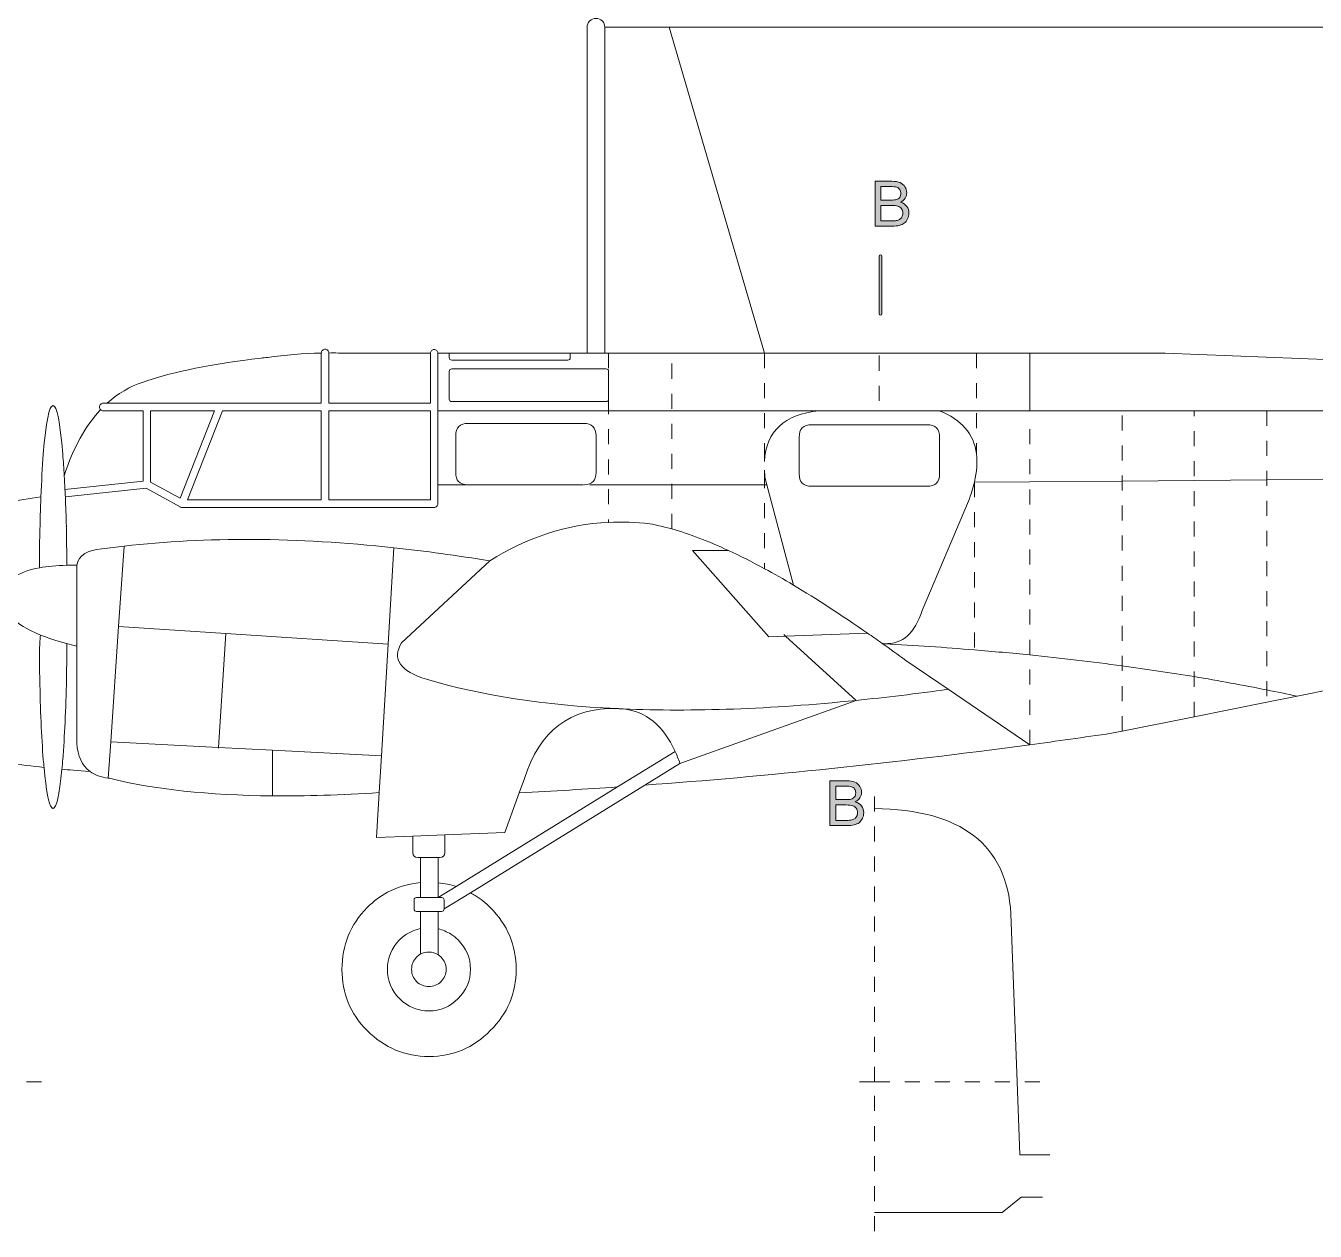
# Model space of a CAD drawing. Header units: millimetres. Extents: x 59 to 361, y 42 to 245.
# Drawn here: x 97.1 to 151.1, y 169.6 to 220 of the extents above; entities that cross this region are included whole.
import ezdxf

# ---------------------------------------------------------------- set-up
doc = ezdxf.new("R2010")
doc.units = ezdxf.units.MM
doc.header["$MEASUREMENT"] = 0
doc.layers.add('4-view', color=7, linetype='Continuous', lineweight=0)

# ---------------------------------------------------------------- blocks, each defined once
blk = doc.blocks.new('Block_0')
at = {"layer": '4-view'}
h = blk.add_hatch(color=1, dxfattribs=at)
h.dxf.hatch_style = 2
edge = h.paths.add_edge_path()
edge.add_spline(control_points=[(132.914, 211.884), (132.914, 211.884), (133.381, 211.884), (133.381, 211.884), (133.461, 211.884), (133.518, 211.888), (133.55, 211.894), (133.607, 211.904), (133.655, 211.921), (133.694, 211.945), (133.732, 211.969), (133.764, 212.003), (133.788, 212.049), (133.813, 212.095), (133.825, 212.147), (133.825, 212.207), (133.825, 212.277), (133.807, 212.338), (133.771, 212.389), (133.736, 212.441), (133.686, 212.477), (133.622, 212.498), (133.559, 212.519), (133.467, 212.529), (133.348, 212.529), (133.348, 212.529), (132.914, 212.529), (132.914, 212.529), (132.914, 212.529), (132.914, 211.884), (132.914, 211.884)], knot_values=[0, 0, 0, 0, 1, 1, 1, 2, 2, 2, 3, 3, 3, 4, 4, 4, 5, 5, 5, 6, 6, 6, 7, 7, 7, 8, 8, 8, 9, 9, 9, 10, 10, 10, 10], degree=3, periodic=0)
edge = h.paths.add_edge_path()
edge.add_spline(control_points=[(132.914, 212.751), (132.914, 212.751), (133.32, 212.751), (133.32, 212.751), (133.43, 212.751), (133.509, 212.758), (133.557, 212.773), (133.62, 212.791), (133.667, 212.823), (133.699, 212.866), (133.731, 212.91), (133.747, 212.964), (133.747, 213.03), (133.747, 213.092), (133.732, 213.147), (133.702, 213.194), (133.673, 213.241), (133.63, 213.274), (133.574, 213.291), (133.519, 213.309), (133.424, 213.318), (133.289, 213.318), (133.289, 213.318), (132.914, 213.318), (132.914, 213.318), (132.914, 213.318), (132.914, 212.751), (132.914, 212.751)], knot_values=[0, 0, 0, 0, 1, 1, 1, 2, 2, 2, 3, 3, 3, 4, 4, 4, 5, 5, 5, 6, 6, 6, 7, 7, 7, 8, 8, 8, 9, 9, 9, 9], degree=3, periodic=0)
edge = h.paths.add_edge_path()
edge.add_spline(control_points=[(132.666, 211.663), (132.666, 211.663), (132.666, 213.539), (132.666, 213.539), (132.666, 213.539), (133.37, 213.539), (133.37, 213.539), (133.513, 213.539), (133.628, 213.52), (133.715, 213.482), (133.801, 213.444), (133.869, 213.385), (133.918, 213.307), (133.967, 213.228), (133.992, 213.145), (133.992, 213.059), (133.992, 212.979), (133.97, 212.903), (133.927, 212.832), (133.883, 212.762), (133.817, 212.705), (133.729, 212.661), (133.843, 212.628), (133.93, 212.571), (133.991, 212.491), (134.052, 212.411), (134.083, 212.316), (134.083, 212.207), (134.083, 212.119), (134.064, 212.037), (134.027, 211.962), (133.99, 211.886), (133.944, 211.828), (133.889, 211.788), (133.835, 211.747), (133.766, 211.716), (133.684, 211.695), (133.602, 211.674), (133.501, 211.663), (133.381, 211.663), (133.381, 211.663), (132.666, 211.663), (132.666, 211.663)], knot_values=[0, 0, 0, 0, 1, 1, 1, 2, 2, 2, 3, 3, 3, 4, 4, 4, 5, 5, 5, 6, 6, 6, 7, 7, 7, 8, 8, 8, 9, 9, 9, 10, 10, 10, 11, 11, 11, 12, 12, 12, 13, 13, 13, 14, 14, 14, 14], degree=3, periodic=0)
h = blk.add_hatch(color=1, dxfattribs=at)
h.dxf.hatch_style = 2
edge = h.paths.add_edge_path()
edge.add_spline(control_points=[(132.841, 207.99), (132.841, 207.99), (132.841, 210.406), (132.841, 210.406), (132.841, 210.435), (132.864, 210.458), (132.893, 210.458), (132.893, 210.458), (132.893, 210.458), (132.893, 210.458), (132.922, 210.458), (132.946, 210.435), (132.946, 210.406), (132.946, 210.406), (132.946, 210.406), (132.946, 210.406), (132.946, 210.406), (132.946, 207.99), (132.946, 207.99), (132.946, 207.961), (132.922, 207.938), (132.893, 207.938), (132.893, 207.938), (132.893, 207.938), (132.893, 207.938), (132.864, 207.938), (132.841, 207.961), (132.841, 207.99), (132.841, 207.99), (132.841, 207.99), (132.841, 207.99)], knot_values=[0, 0, 0, 0, 1, 1, 1, 2, 2, 2, 3, 3, 3, 4, 4, 4, 5, 5, 5, 6, 6, 6, 7, 7, 7, 8, 8, 8, 9, 9, 9, 10, 10, 10, 10], degree=3, periodic=0)
edge = h.paths.add_edge_path()
edge.add_spline(control_points=[(161.795, 206.937), (161.795, 206.937), (161.795, 209.772), (161.795, 209.772), (161.795, 209.801), (161.818, 209.825), (161.848, 209.825), (161.848, 209.825), (161.848, 209.825), (161.848, 209.825), (161.876, 209.825), (161.9, 209.801), (161.9, 209.772), (161.9, 209.772), (161.9, 209.772), (161.9, 209.772), (161.9, 209.772), (161.9, 206.937), (161.9, 206.937), (161.9, 206.908), (161.876, 206.884), (161.848, 206.884), (161.848, 206.884), (161.848, 206.884), (161.848, 206.884), (161.818, 206.884), (161.795, 206.908), (161.795, 206.937), (161.795, 206.937), (161.795, 206.937), (161.795, 206.937)], knot_values=[0, 0, 0, 0, 1, 1, 1, 2, 2, 2, 3, 3, 3, 4, 4, 4, 5, 5, 5, 6, 6, 6, 7, 7, 7, 8, 8, 8, 9, 9, 9, 10, 10, 10, 10], degree=3, periodic=0)
edge = h.paths.add_edge_path()
edge.add_spline(control_points=[(92.117, 200.742), (92.117, 200.742), (92.117, 203.263), (92.117, 203.263), (92.117, 203.292), (92.14, 203.316), (92.169, 203.316), (92.169, 203.316), (92.169, 203.316), (92.169, 203.316), (92.198, 203.316), (92.221, 203.292), (92.221, 203.263), (92.221, 203.263), (92.221, 203.263), (92.221, 203.263), (92.221, 203.263), (92.221, 200.742), (92.221, 200.742), (92.221, 200.713), (92.198, 200.69), (92.169, 200.69), (92.169, 200.69), (92.169, 200.69), (92.169, 200.69), (92.14, 200.69), (92.117, 200.713), (92.117, 200.742), (92.117, 200.742), (92.117, 200.742), (92.117, 200.742)], knot_values=[0, 0, 0, 0, 1, 1, 1, 2, 2, 2, 3, 3, 3, 4, 4, 4, 5, 5, 5, 6, 6, 6, 7, 7, 7, 8, 8, 8, 9, 9, 9, 10, 10, 10, 10], degree=3, periodic=0)
h = blk.add_hatch(color=1, dxfattribs=at)
h.dxf.hatch_style = 2
edge = h.paths.add_edge_path()
edge.add_spline(control_points=[(131.022, 186.798), (131.022, 186.798), (131.489, 186.798), (131.489, 186.798), (131.569, 186.798), (131.626, 186.801), (131.658, 186.807), (131.715, 186.817), (131.763, 186.834), (131.801, 186.858), (131.84, 186.882), (131.871, 186.916), (131.896, 186.962), (131.921, 187.008), (131.933, 187.06), (131.933, 187.12), (131.933, 187.19), (131.915, 187.251), (131.879, 187.302), (131.843, 187.354), (131.794, 187.39), (131.73, 187.411), (131.667, 187.432), (131.575, 187.442), (131.456, 187.442), (131.456, 187.442), (131.022, 187.442), (131.022, 187.442), (131.022, 187.442), (131.022, 186.798), (131.022, 186.798)], knot_values=[0, 0, 0, 0, 1, 1, 1, 2, 2, 2, 3, 3, 3, 4, 4, 4, 5, 5, 5, 6, 6, 6, 7, 7, 7, 8, 8, 8, 9, 9, 9, 10, 10, 10, 10], degree=3, periodic=0)
edge = h.paths.add_edge_path()
edge.add_spline(control_points=[(131.022, 187.664), (131.022, 187.664), (131.428, 187.664), (131.428, 187.664), (131.538, 187.664), (131.616, 187.671), (131.664, 187.685), (131.728, 187.704), (131.775, 187.735), (131.807, 187.779), (131.839, 187.822), (131.855, 187.877), (131.855, 187.943), (131.855, 188.005), (131.84, 188.06), (131.81, 188.107), (131.78, 188.155), (131.738, 188.187), (131.682, 188.205), (131.627, 188.222), (131.531, 188.231), (131.397, 188.231), (131.397, 188.231), (131.022, 188.231), (131.022, 188.231), (131.022, 188.231), (131.022, 187.664), (131.022, 187.664)], knot_values=[0, 0, 0, 0, 1, 1, 1, 2, 2, 2, 3, 3, 3, 4, 4, 4, 5, 5, 5, 6, 6, 6, 7, 7, 7, 8, 8, 8, 9, 9, 9, 9], degree=3, periodic=0)
edge = h.paths.add_edge_path()
edge.add_spline(control_points=[(130.774, 186.576), (130.774, 186.576), (130.774, 188.452), (130.774, 188.452), (130.774, 188.452), (131.478, 188.452), (131.478, 188.452), (131.621, 188.452), (131.736, 188.433), (131.822, 188.395), (131.909, 188.357), (131.977, 188.299), (132.026, 188.22), (132.075, 188.141), (132.099, 188.058), (132.099, 187.972), (132.099, 187.892), (132.078, 187.816), (132.034, 187.746), (131.99, 187.675), (131.925, 187.618), (131.837, 187.574), (131.95, 187.541), (132.038, 187.484), (132.099, 187.404), (132.16, 187.324), (132.19, 187.229), (132.19, 187.12), (132.19, 187.032), (132.172, 186.951), (132.134, 186.875), (132.097, 186.799), (132.052, 186.741), (131.997, 186.7), (131.942, 186.659), (131.874, 186.628), (131.792, 186.608), (131.709, 186.587), (131.609, 186.576), (131.489, 186.576), (131.489, 186.576), (130.774, 186.576), (130.774, 186.576)], knot_values=[0, 0, 0, 0, 1, 1, 1, 2, 2, 2, 3, 3, 3, 4, 4, 4, 5, 5, 5, 6, 6, 6, 7, 7, 7, 8, 8, 8, 9, 9, 9, 10, 10, 10, 11, 11, 11, 12, 12, 12, 13, 13, 13, 14, 14, 14, 14], degree=3, periodic=0)
for points, knots in [([(132.666, 211.663), (132.666, 211.663), (132.666, 213.539), (132.666, 213.539), (132.666, 213.539), (133.37, 213.539), (133.37, 213.539), (133.513, 213.539), (133.628, 213.52), (133.715, 213.482), (133.801, 213.444), (133.869, 213.385), (133.918, 213.307), (133.967, 213.228), (133.992, 213.145), (133.992, 213.059), (133.992, 212.979), (133.97, 212.903), (133.927, 212.832), (133.883, 212.762), (133.817, 212.705), (133.729, 212.661), (133.843, 212.628), (133.93, 212.571), (133.991, 212.491), (134.052, 212.411), (134.083, 212.316), (134.083, 212.207), (134.083, 212.119), (134.064, 212.037), (134.027, 211.962), (133.99, 211.886), (133.944, 211.828), (133.889, 211.788), (133.835, 211.747), (133.766, 211.716), (133.684, 211.695), (133.602, 211.674), (133.501, 211.663), (133.381, 211.663), (133.381, 211.663), (132.666, 211.663), (132.666, 211.663)], [0, 0, 0, 0, 1, 1, 1, 2, 2, 2, 3, 3, 3, 4, 4, 4, 5, 5, 5, 6, 6, 6, 7, 7, 7, 8, 8, 8, 9, 9, 9, 10, 10, 10, 11, 11, 11, 12, 12, 12, 13, 13, 13, 14, 14, 14, 14]), ([(132.914, 212.751), (132.914, 212.751), (133.32, 212.751), (133.32, 212.751), (133.43, 212.751), (133.509, 212.758), (133.557, 212.773), (133.62, 212.791), (133.667, 212.823), (133.699, 212.866), (133.731, 212.91), (133.747, 212.964), (133.747, 213.03), (133.747, 213.092), (133.732, 213.147), (133.702, 213.194), (133.673, 213.241), (133.63, 213.274), (133.574, 213.291), (133.519, 213.309), (133.424, 213.318), (133.289, 213.318), (133.289, 213.318), (132.914, 213.318), (132.914, 213.318), (132.914, 213.318), (132.914, 212.751), (132.914, 212.751)], [0, 0, 0, 0, 1, 1, 1, 2, 2, 2, 3, 3, 3, 4, 4, 4, 5, 5, 5, 6, 6, 6, 7, 7, 7, 8, 8, 8, 9, 9, 9, 9]), ([(132.914, 211.884), (132.914, 211.884), (133.381, 211.884), (133.381, 211.884), (133.461, 211.884), (133.518, 211.888), (133.55, 211.894), (133.607, 211.904), (133.655, 211.921), (133.694, 211.945), (133.732, 211.969), (133.764, 212.003), (133.788, 212.049), (133.813, 212.095), (133.825, 212.147), (133.825, 212.207), (133.825, 212.277), (133.807, 212.338), (133.771, 212.389), (133.736, 212.441), (133.686, 212.477), (133.622, 212.498), (133.559, 212.519), (133.467, 212.529), (133.348, 212.529), (133.348, 212.529), (132.914, 212.529), (132.914, 212.529), (132.914, 212.529), (132.914, 211.884), (132.914, 211.884)], [0, 0, 0, 0, 1, 1, 1, 2, 2, 2, 3, 3, 3, 4, 4, 4, 5, 5, 5, 6, 6, 6, 7, 7, 7, 8, 8, 8, 9, 9, 9, 10, 10, 10, 10]), ([(132.841, 207.99), (132.841, 207.99), (132.841, 210.406), (132.841, 210.406), (132.841, 210.435), (132.864, 210.458), (132.893, 210.458), (132.893, 210.458), (132.893, 210.458), (132.893, 210.458), (132.922, 210.458), (132.946, 210.435), (132.946, 210.406), (132.946, 210.406), (132.946, 210.406), (132.946, 210.406), (132.946, 210.406), (132.946, 207.99), (132.946, 207.99), (132.946, 207.961), (132.922, 207.938), (132.893, 207.938), (132.893, 207.938), (132.893, 207.938), (132.893, 207.938), (132.864, 207.938), (132.841, 207.961), (132.841, 207.99), (132.841, 207.99), (132.841, 207.99), (132.841, 207.99)], [0, 0, 0, 0, 1, 1, 1, 2, 2, 2, 3, 3, 3, 4, 4, 4, 5, 5, 5, 6, 6, 6, 7, 7, 7, 8, 8, 8, 9, 9, 9, 10, 10, 10, 10]), ([(130.774, 186.576), (130.774, 186.576), (130.774, 188.452), (130.774, 188.452), (130.774, 188.452), (131.478, 188.452), (131.478, 188.452), (131.621, 188.452), (131.736, 188.433), (131.822, 188.395), (131.909, 188.357), (131.977, 188.299), (132.026, 188.22), (132.075, 188.141), (132.099, 188.058), (132.099, 187.972), (132.099, 187.892), (132.078, 187.816), (132.034, 187.746), (131.99, 187.675), (131.925, 187.618), (131.837, 187.574), (131.95, 187.541), (132.038, 187.484), (132.099, 187.404), (132.16, 187.324), (132.19, 187.229), (132.19, 187.12), (132.19, 187.032), (132.172, 186.951), (132.134, 186.875), (132.097, 186.799), (132.052, 186.741), (131.997, 186.7), (131.942, 186.659), (131.874, 186.628), (131.792, 186.608), (131.709, 186.587), (131.609, 186.576), (131.489, 186.576), (131.489, 186.576), (130.774, 186.576), (130.774, 186.576)], [0, 0, 0, 0, 1, 1, 1, 2, 2, 2, 3, 3, 3, 4, 4, 4, 5, 5, 5, 6, 6, 6, 7, 7, 7, 8, 8, 8, 9, 9, 9, 10, 10, 10, 11, 11, 11, 12, 12, 12, 13, 13, 13, 14, 14, 14, 14]), ([(131.022, 187.664), (131.022, 187.664), (131.428, 187.664), (131.428, 187.664), (131.538, 187.664), (131.616, 187.671), (131.664, 187.685), (131.728, 187.704), (131.775, 187.735), (131.807, 187.779), (131.839, 187.822), (131.855, 187.877), (131.855, 187.943), (131.855, 188.005), (131.84, 188.06), (131.81, 188.107), (131.78, 188.155), (131.738, 188.187), (131.682, 188.205), (131.627, 188.222), (131.531, 188.231), (131.397, 188.231), (131.397, 188.231), (131.022, 188.231), (131.022, 188.231), (131.022, 188.231), (131.022, 187.664), (131.022, 187.664)], [0, 0, 0, 0, 1, 1, 1, 2, 2, 2, 3, 3, 3, 4, 4, 4, 5, 5, 5, 6, 6, 6, 7, 7, 7, 8, 8, 8, 9, 9, 9, 9]), ([(131.022, 186.798), (131.022, 186.798), (131.489, 186.798), (131.489, 186.798), (131.569, 186.798), (131.626, 186.801), (131.658, 186.807), (131.715, 186.817), (131.763, 186.834), (131.801, 186.858), (131.84, 186.882), (131.871, 186.916), (131.896, 186.962), (131.921, 187.008), (131.933, 187.06), (131.933, 187.12), (131.933, 187.19), (131.915, 187.251), (131.879, 187.302), (131.843, 187.354), (131.794, 187.39), (131.73, 187.411), (131.667, 187.432), (131.575, 187.442), (131.456, 187.442), (131.456, 187.442), (131.022, 187.442), (131.022, 187.442), (131.022, 187.442), (131.022, 186.798), (131.022, 186.798)], [0, 0, 0, 0, 1, 1, 1, 2, 2, 2, 3, 3, 3, 4, 4, 4, 5, 5, 5, 6, 6, 6, 7, 7, 7, 8, 8, 8, 9, 9, 9, 10, 10, 10, 10])]:
    blk.add_open_spline(points, degree=3, knots=knots, dxfattribs=at)

msp = doc.modelspace()

# ---------------------------------------------------------------- linework, layer by layer
at = {"layer": '4-view', "color": 7, "lineweight": 18}
for p, q in [((124.05, 219.989), (121.357, 219.989)), ((121.357, 206.348), (121.357, 219.989)), ((128.039, 206.348), (124.05, 219.989)), ((124.05, 219.989), (180.748, 219.989)), ((114.848, 206.348), (114.371, 206.348)), ((114.371, 206.348), (114.371, 203.937)), ((119.911, 206.348), (114.848, 206.348)), ((120.618, 206.348), (119.911, 206.348)), ((121.357, 206.348), (120.618, 206.348)), ((121.514, 206.348), (121.514, 205.719)), ((128.039, 206.348), (128.039, 205.719)), ((132.844, 206.243), (132.844, 205.614)), ((136.911, 206.348), (136.911, 205.719)), ((139.143, 203.937), (139.143, 206.348)), ((124.166, 205.279), (124.166, 205.908)), ((121.514, 205.583), (121.514, 204.425)), ((128.039, 205.09), (128.039, 204.462)), ((136.911, 205.09), (136.911, 204.462)), ((124.166, 204.021), (124.166, 204.65)), ((132.844, 204.986), (132.844, 204.357)), ((114.371, 203.937), (114.371, 200.835)), ((128.039, 203.833), (128.039, 203.204)), ((136.911, 203.833), (136.911, 203.204)), ((143.001, 203.109), (143.001, 203.738)), ((146.019, 203.717), (146.019, 203.937)), ((149.058, 203.937), (149.058, 203.309)), ((121.514, 203.162), (121.514, 202.533)), ((124.166, 202.764), (124.166, 203.393)), ((139.143, 202.538), (139.143, 203.167)), ((146.019, 202.46), (146.019, 203.088)), ((128.039, 202.575), (128.039, 201.946)), ((136.911, 202.575), (136.911, 202.135)), ((143.001, 201.852), (143.001, 202.481)), ((149.058, 202.68), (149.058, 202.051)), ((121.514, 201.904), (121.514, 201.275)), ((124.166, 201.506), (124.166, 202.135)), ((139.143, 201.28), (139.143, 201.909)), ((146.019, 201.202), (146.019, 201.831)), ((114.371, 200.835), (115.608, 200.835)), ((120.466, 200.835), (115.608, 200.835)), ((129.249, 196.643), (128.138, 200.835)), ((136.827, 200.95), (136.827, 200.322)), ((121.514, 200.652), (121.514, 200.023)), ((139.143, 200.017), (139.143, 200.646)), ((146.019, 199.939), (146.019, 200.568)), ((128.039, 200.075), (128.039, 199.446)), ((136.827, 199.693), (136.827, 199.064)), ((143.001, 199.341), (143.001, 199.97)), ((149.058, 200.164), (149.058, 199.535)), ((121.514, 199.394), (121.514, 199.268)), ((124.166, 198.99), (124.166, 199.619)), ((139.143, 198.76), (139.143, 199.389)), ((146.019, 198.681), (146.019, 199.31)), ((128.039, 198.817), (128.039, 198.189)), ((143.001, 198.084), (143.001, 198.712)), ((149.058, 198.906), (149.058, 198.278)), ((101.008, 194.913), (101.238, 198.272)), ((112.291, 194.164), (112.532, 198.204)), ((136.827, 198.435), (136.827, 197.806)), ((139.143, 197.502), (139.143, 198.131)), ((146.019, 197.424), (146.019, 198.052)), ((128.039, 197.56), (128.039, 197.329)), ((149.058, 197.649), (149.058, 197.02)), ((99.257, 194.09), (99.257, 197.476)), ((136.827, 197.177), (136.827, 196.548)), ((143.001, 196.826), (143.001, 197.455)), ((139.143, 196.244), (139.143, 196.873)), ((146.019, 196.165), (146.019, 196.795)), ((136.827, 195.919), (136.827, 195.29)), ((143.001, 195.568), (143.001, 196.197)), ((149.058, 196.391), (149.058, 195.762)), ((139.143, 194.987), (139.143, 195.615)), ((146.019, 194.908), (146.019, 195.537)), ((100.683, 190.087), (101.008, 194.913)), ((101.008, 194.913), (105.494, 194.614)), ((143.001, 194.311), (143.001, 194.939)), ((149.058, 195.133), (149.058, 194.504)), ((105.494, 194.614), (105.19, 189.851)), ((112.291, 194.164), (105.494, 194.614)), ((128.924, 194.51), (128.851, 194.572)), ((128.924, 194.51), (132.346, 194.635)), ((131.869, 191.816), (128.924, 194.51)), ((136.827, 194.662), (136.827, 194.033)), ((139.143, 193.729), (139.143, 194.357)), ((146.019, 193.65), (146.019, 194.279)), ((112.008, 189.494), (112.291, 194.164)), ((149.058, 193.876), (149.058, 193.246)), ((139.143, 192.476), (139.143, 193.105)), ((139.138, 189.961), (135.727, 192.282)), ((143.001, 191.79), (143.001, 192.419)), ((131.869, 191.816), (124.501, 189.18)), ((139.143, 191.219), (139.143, 191.847)), ((146.019, 191.135), (146.019, 191.764)), ((143.001, 190.532), (143.001, 191.161)), ((139.143, 189.961), (139.143, 190.59)), ((100.578, 188.562), (100.683, 190.087)), ((100.683, 190.087), (105.19, 189.851)), ((105.19, 189.851), (105.184, 189.82)), ((107.453, 189.73), (105.19, 189.851)), ((107.453, 187.823), (107.453, 189.73)), ((107.453, 189.73), (112.008, 189.494)), ((112.008, 189.494), (111.919, 187.959)), ((124.302, 189.683), (121.881, 188.195)), ((124.501, 189.18), (123.034, 188.273)), ((121.881, 188.195), (115.136, 184.034)), ((115.734, 183.772), (123.034, 188.273)), ((114.659, 186.193), (113.323, 186.141)), ((132.64, 185.915), (132.64, 186.544)), ((113.648, 185.244), (113.648, 184.191)), ((114.376, 185.244), (113.648, 185.244)), ((114.376, 185.244), (114.376, 184.186)), ((132.64, 184.657), (132.64, 185.286)), ((113.648, 184.191), (113.648, 183.567)), ((114.376, 184.186), (114.376, 183.567)), ((115.136, 184.034), (114.376, 183.567)), ((132.64, 183.4), (132.64, 184.029)), ((113.648, 183.567), (114.376, 183.567)), ((115.734, 183.772), (114.633, 183.096)), ((113.648, 182.991), (113.648, 182.268)), ((114.376, 182.991), (113.648, 182.991)), ((114.376, 182.257), (114.376, 182.991)), ((132.64, 182.142), (132.64, 182.771)), ((113.648, 182.268), (113.648, 181.204)), ((114.376, 181.178), (114.376, 182.257)), ((132.64, 180.884), (132.64, 181.513)), ((132.64, 179.627), (132.64, 180.255)), ((132.64, 178.369), (132.64, 178.997)), ((132.64, 177.111), (132.64, 177.74)), ((132.64, 175.853), (132.64, 176.482)), ((97.785, 175.853), (97.156, 175.853)), ((132.64, 175.853), (132.011, 175.853)), ((133.279, 175.853), (132.65, 175.853)), ((134.537, 175.853), (133.908, 175.853)), ((135.795, 175.853), (135.166, 175.853)), ((137.053, 175.853), (136.424, 175.853)), ((138.31, 175.853), (137.681, 175.853)), ((139.568, 175.853), (138.939, 175.853)), ((132.64, 174.637), (132.64, 175.266)), ((132.64, 173.38), (132.64, 174.008)), ((132.64, 172.122), (132.64, 172.751)), ((132.64, 170.864), (132.64, 171.493)), ((132.64, 169.607), (132.64, 170.235))]:
    msp.add_line(p, q, dxfattribs=at)
for points in [[(109.807, 206.353), (109.807, 204.252), (114.057, 204.252), (114.057, 206.348)], [(128.039, 206.348), (124.166, 206.348), (121.514, 206.348), (121.357, 206.348)], [(139.143, 206.348), (136.911, 206.348), (132.844, 206.348), (128.039, 206.348)], [(151.846, 206.07), (144.814, 206.348), (139.143, 206.348)], [(121.514, 204.425), (121.514, 204.42), (121.514, 203.937), (121.514, 203.791)], [(130.329, 203.937), (128.039, 203.937), (124.166, 203.937), (121.514, 203.937), (114.371, 203.937)], [(135.365, 203.937), (132.844, 203.937), (130.329, 203.937)], [(135.365, 203.937), (136.911, 203.937), (139.143, 203.937)], [(151.846, 203.937), (149.058, 203.937), (146.019, 203.937), (143.001, 203.937), (139.143, 203.937)], [(128.039, 201.328), (128.039, 200.835), (128.039, 200.704)], [(149.058, 201.422), (149.058, 201.045), (149.058, 200.793)], [(120.728, 200.835), (121.514, 200.835), (124.166, 200.835), (128.039, 200.835), (128.138, 200.835)], [(124.166, 200.248), (124.166, 200.835), (124.166, 200.877)], [(173.92, 201.244), (173.218, 201.238), (170.734, 201.218), (168.527, 201.202), (166.201, 201.181), (164.104, 201.165), (161.798, 201.149), (159.597, 201.128), (156.925, 201.107), (154.383, 201.086), (151.846, 201.066), (149.058, 201.045), (146.019, 201.024), (143.001, 200.998), (139.143, 200.966), (136.827, 200.95)], [(143.001, 200.599), (143.001, 200.998), (143.001, 201.223)], [(128.924, 194.51), (128.227, 194.484), (125.025, 198.094), (126.529, 198.094)], [(150.327, 191.994), (151.846, 192.298), (154.383, 192.801), (156.925, 193.309), (159.597, 193.839), (161.798, 194.279), (164.104, 194.74), (166.201, 195.159), (168.527, 195.621), (170.734, 196.108), (173.218, 196.653), (174.323, 196.894)], [(143.001, 193.048), (143.001, 193.262), (143.001, 193.682)], [(146.019, 192.392), (146.019, 192.812), (146.019, 193.021)], [(149.058, 192.618), (149.058, 192.256), (149.058, 191.989)], [(111.919, 187.959), (111.803, 186.083), (113.323, 186.141)], [(117.778, 187.949), (117.175, 186.287), (114.659, 186.193)], [(132.64, 187.173), (132.64, 187.293), (132.64, 187.802)], [(139.673, 171.027), (138.782, 171.027), (137.99, 170.393), (132.64, 170.393)]]:
    msp.add_lwpolyline(points, dxfattribs=at)
for points in [[(105.017, 203.937), (102.349, 203.937), (102.349, 200.95), (103.586, 200.274), (105.017, 203.937)], [(109.492, 200.206), (109.492, 203.937), (105.352, 203.937), (103.895, 200.206), (109.492, 200.206)], [(109.807, 200.206), (114.057, 200.206), (114.057, 203.937), (109.807, 203.937), (109.807, 200.206)]]:
    msp.add_lwpolyline(points, close=True, dxfattribs=at)
for points, knots in [([(121.357, 219.989), (121.357, 220.089), (121.32, 220.178), (121.247, 220.252), (121.179, 220.319), (121.089, 220.356), (120.99, 220.356), (120.99, 220.356), (120.985, 220.356), (120.985, 220.356), (120.885, 220.356), (120.796, 220.319), (120.723, 220.252), (120.655, 220.178), (120.618, 220.089), (120.618, 219.989), (120.618, 219.989), (120.618, 206.348), (120.618, 206.348)], [0, 0, 0, 0, 1, 1, 1, 2, 2, 2, 3, 3, 3, 4, 4, 4, 5, 5, 5, 6, 6, 6, 6]), ([(100.526, 204.252), (100.526, 204.252), (105.226, 204.252), (105.226, 204.252), (105.237, 204.252), (105.248, 204.252), (105.258, 204.252), (105.258, 204.252), (109.492, 204.252), (109.492, 204.252), (109.492, 204.252), (109.492, 206.348), (109.492, 206.348)], [0, 0, 0, 0, 1, 1, 1, 2, 2, 2, 3, 3, 3, 4, 4, 4, 4]), ([(109.492, 206.348), (108.737, 206.333), (107.983, 206.275), (107.234, 206.17), (107.144, 206.16), (107.061, 206.149), (106.971, 206.138), (104.907, 205.892), (103.313, 205.573), (102.192, 205.19), (102.14, 205.174), (102.087, 205.153), (102.035, 205.138), (101.474, 204.954), (100.971, 204.655), (100.526, 204.252)], [0, 0, 0, 0, 1, 1, 1, 2, 2, 2, 3, 3, 3, 4, 4, 4, 5, 5, 5, 5]), ([(109.807, 206.353), (109.807, 206.395), (109.791, 206.432), (109.76, 206.464), (109.728, 206.495), (109.691, 206.511), (109.65, 206.511), (109.608, 206.511), (109.571, 206.495), (109.539, 206.464), (109.508, 206.432), (109.492, 206.395), (109.492, 206.353), (109.492, 206.353), (109.492, 206.348), (109.492, 206.348)], [0, 0, 0, 0, 1, 1, 1, 2, 2, 2, 3, 3, 3, 4, 4, 4, 5, 5, 5, 5]), ([(114.057, 206.348), (114.057, 206.348), (111.379, 206.348), (111.379, 206.348), (110.986, 206.348), (110.598, 206.348), (110.205, 206.353), (110.074, 206.359), (109.938, 206.359), (109.807, 206.353)], [0, 0, 0, 0, 1, 1, 1, 2, 2, 2, 3, 3, 3, 3]), ([(114.371, 206.348), (114.371, 206.39), (114.355, 206.427), (114.324, 206.458), (114.293, 206.49), (114.256, 206.505), (114.214, 206.505), (114.172, 206.505), (114.135, 206.49), (114.104, 206.458), (114.072, 206.427), (114.057, 206.39), (114.057, 206.348)], [0, 0, 0, 0, 1, 1, 1, 2, 2, 2, 3, 3, 3, 4, 4, 4, 4]), ([(119.911, 206.348), (119.911, 206.348), (119.911, 206.16), (119.911, 206.16), (119.911, 206.091), (119.874, 206.055), (119.805, 206.055), (119.805, 206.055), (114.953, 206.055), (114.953, 206.055), (114.885, 206.055), (114.848, 206.091), (114.848, 206.16), (114.848, 206.16), (114.848, 206.348), (114.848, 206.348)], [0, 0, 0, 0, 1, 1, 1, 2, 2, 2, 3, 3, 3, 4, 4, 4, 5, 5, 5, 5]), ([(121.514, 204.42), (121.509, 204.351), (121.477, 204.32), (121.409, 204.32), (121.409, 204.32), (114.953, 204.32), (114.953, 204.32), (114.885, 204.32), (114.848, 204.357), (114.848, 204.425), (114.848, 204.425), (114.848, 205.583), (114.848, 205.583), (114.848, 205.651), (114.885, 205.688), (114.953, 205.688), (114.953, 205.688), (121.409, 205.688), (121.409, 205.688), (121.477, 205.688), (121.509, 205.656), (121.514, 205.588)], [0, 0, 0, 0, 1, 1, 1, 2, 2, 2, 3, 3, 3, 4, 4, 4, 5, 5, 5, 6, 6, 6, 7, 7, 7, 7]), ([(98.734, 201.218), (98.718, 201.532), (98.697, 201.831), (98.67, 202.119), (98.561, 203.476), (98.424, 204.152), (98.267, 204.152), (98.104, 204.152), (97.968, 203.476), (97.858, 202.119), (97.816, 201.569), (97.785, 200.977), (97.759, 200.342)], [0, 0, 0, 0, 1, 1, 1, 2, 2, 2, 3, 3, 3, 4, 4, 4, 4]), ([(98.765, 200.646), (98.765, 200.646), (102.035, 200.998), (102.035, 200.998), (102.035, 200.998), (102.035, 203.937), (102.035, 203.937), (102.035, 203.937), (100.363, 203.937), (100.363, 203.937), (100.321, 203.937), (100.284, 203.953), (100.253, 203.984)], [0, 0, 0, 0, 1, 1, 1, 2, 2, 2, 3, 3, 3, 4, 4, 4, 4]), ([(100.526, 204.252), (100.526, 204.252), (100.363, 204.252), (100.363, 204.252), (100.321, 204.252), (100.284, 204.236), (100.253, 204.205), (100.222, 204.173), (100.206, 204.136), (100.206, 204.095), (100.206, 204.053), (100.222, 204.016), (100.253, 203.984)], [0, 0, 0, 0, 1, 1, 1, 2, 2, 2, 3, 3, 3, 4, 4, 4, 4]), ([(136.827, 200.95), (136.927, 201.385), (136.958, 201.783), (136.911, 202.135), (136.801, 202.968), (136.287, 203.566), (135.365, 203.937)], [0, 0, 0, 0, 1, 1, 1, 2, 2, 2, 2]), ([(115.608, 200.835), (115.278, 200.846), (115.115, 201.019), (115.115, 201.359), (115.115, 201.359), (115.115, 202.884), (115.115, 202.884), (115.115, 203.235), (115.288, 203.408), (115.639, 203.408), (115.639, 203.408), (120.466, 203.408), (120.466, 203.408), (120.817, 203.408), (120.99, 203.235), (120.99, 202.884), (120.99, 202.884), (120.99, 201.359), (120.99, 201.359), (120.99, 201.019), (120.828, 200.846), (120.498, 200.835)], [0, 0, 0, 0, 1, 1, 1, 2, 2, 2, 3, 3, 3, 4, 4, 4, 5, 5, 5, 6, 6, 6, 7, 7, 7, 7]), ([(135.365, 202.826), (135.365, 202.826), (135.365, 201.301), (135.365, 201.301), (135.365, 200.95), (135.192, 200.777), (134.841, 200.777), (134.841, 200.777), (130.014, 200.777), (130.014, 200.777), (129.663, 200.777), (129.49, 200.95), (129.49, 201.301), (129.49, 201.301), (129.49, 202.826), (129.49, 202.826), (129.49, 203.178), (129.663, 203.351), (130.014, 203.351), (130.014, 203.351), (134.841, 203.351), (134.841, 203.351), (135.192, 203.351), (135.365, 203.178), (135.365, 202.826), (135.365, 202.826), (135.365, 202.826), (135.365, 202.826)], [0, 0, 0, 0, 1, 1, 1, 2, 2, 2, 3, 3, 3, 4, 4, 4, 5, 5, 5, 6, 6, 6, 7, 7, 7, 8, 8, 8, 9, 9, 9, 9]), ([(128.138, 200.835), (128.138, 200.835), (128.07, 201.097), (128.07, 201.097), (128.054, 201.218), (128.044, 201.338), (128.039, 201.453)], [0, 0, 0, 0, 1, 1, 1, 2, 2, 2, 2]), ([(98.734, 201.218), (98.734, 201.218), (98.734, 201.212), (98.734, 201.212), (98.744, 201.029), (98.754, 200.84), (98.765, 200.646)], [0, 0, 0, 0, 1, 1, 1, 2, 2, 2, 2]), ([(114.371, 200.835), (114.371, 200.835), (114.371, 200.049), (114.371, 200.049), (114.371, 200.007), (114.355, 199.97), (114.324, 199.939), (114.293, 199.908), (114.256, 199.892), (114.214, 199.892), (114.214, 199.892), (103.686, 199.892), (103.686, 199.892), (103.649, 199.886), (103.618, 199.892), (103.591, 199.908), (103.591, 199.908), (103.586, 199.913), (103.586, 199.913), (103.586, 199.913), (102.161, 200.694), (102.161, 200.694), (102.161, 200.694), (98.781, 200.332), (98.781, 200.332)], [0, 0, 0, 0, 1, 1, 1, 2, 2, 2, 3, 3, 3, 4, 4, 4, 5, 5, 5, 6, 6, 6, 7, 7, 7, 8, 8, 8, 8]), ([(133.054, 194.19), (133.824, 194.169), (134.348, 194.635), (134.631, 195.584), (134.631, 195.584), (136.575, 200.154), (136.575, 200.154), (136.685, 200.432), (136.769, 200.699), (136.827, 200.95)], [0, 0, 0, 0, 1, 1, 1, 2, 2, 2, 3, 3, 3, 3]), ([(97.759, 200.342), (96.789, 200.185), (95.883, 200.017), (95.028, 199.844), (93.991, 199.635), (93.037, 199.415), (92.172, 199.179), (91.266, 198.938), (90.448, 198.686), (89.73, 198.419), (89.62, 198.382), (89.515, 198.341), (89.416, 198.299), (88.247, 197.843), (87.346, 197.35), (86.712, 196.826), (86.486, 196.643), (86.297, 196.454), (86.14, 196.26), (85.768, 195.793), (85.585, 195.306), (85.6, 194.798), (85.616, 194.122), (85.8, 193.519), (86.14, 192.985)], [0, 0, 0, 0, 1, 1, 1, 2, 2, 2, 3, 3, 3, 4, 4, 4, 5, 5, 5, 6, 6, 6, 7, 7, 7, 8, 8, 8, 8]), ([(97.759, 200.342), (97.738, 199.834), (97.722, 199.299), (97.711, 198.739), (97.701, 198.43), (97.695, 198.11), (97.695, 197.78), (97.695, 197.659), (97.695, 197.549), (97.701, 197.439), (97.701, 197.413), (97.701, 197.392), (97.706, 197.366)], [0, 0, 0, 0, 1, 1, 1, 2, 2, 2, 3, 3, 3, 4, 4, 4, 4]), ([(98.838, 197.47), (98.838, 197.57), (98.838, 197.67), (98.838, 197.78), (98.838, 198.11), (98.833, 198.43), (98.828, 198.739), (98.828, 198.812), (98.828, 198.885), (98.822, 198.959), (98.822, 198.99), (98.822, 199.022), (98.822, 199.053), (98.817, 199.069), (98.817, 199.085), (98.822, 199.095), (98.812, 199.525), (98.796, 199.939), (98.781, 200.332)], [0, 0, 0, 0, 1, 1, 1, 2, 2, 2, 3, 3, 3, 4, 4, 4, 5, 5, 5, 6, 6, 6, 6]), ([(126.529, 198.094), (125.675, 198.487), (124.889, 198.786), (124.166, 198.99), (123.846, 199.079), (123.537, 199.153), (123.238, 199.211), (122.657, 199.279), (122.08, 199.294), (121.514, 199.268), (119.759, 199.184), (118.103, 198.644), (116.541, 197.654)], [0, 0, 0, 0, 1, 1, 1, 2, 2, 2, 3, 3, 3, 4, 4, 4, 4]), ([(101.238, 198.272), (100.929, 198.236), (100.62, 198.199), (100.311, 198.157), (99.703, 198.121), (99.352, 197.895), (99.257, 197.476)], [0, 0, 0, 0, 1, 1, 1, 2, 2, 2, 2]), ([(129.249, 196.643), (128.835, 196.889), (128.432, 197.119), (128.039, 197.329), (127.515, 197.617), (127.012, 197.869), (126.529, 198.094)], [0, 0, 0, 0, 1, 1, 1, 2, 2, 2, 2]), ([(121.855, 191.475), (118.836, 191.617), (116.185, 192.026), (113.899, 192.702), (112.783, 193.042), (112.437, 193.551), (112.851, 194.221), (112.851, 194.221), (116.541, 197.654), (116.541, 197.654)], [0, 0, 0, 0, 1, 1, 1, 2, 2, 2, 3, 3, 3, 3]), ([(97.706, 197.366), (96.747, 197.193), (96.239, 196.821), (96.176, 196.25), (96.097, 195.574), (96.621, 195.008), (97.738, 194.551)], [0, 0, 0, 0, 1, 1, 1, 2, 2, 2, 2]), ([(97.738, 194.551), (97.722, 194.442), (97.717, 194.326), (97.711, 194.206), (97.706, 194.174), (97.706, 194.143), (97.706, 194.106), (97.701, 194.075), (97.701, 194.043), (97.701, 194.012), (97.695, 193.902), (97.695, 193.792), (97.695, 193.671), (97.695, 193.341), (97.701, 193.021), (97.711, 192.712), (97.732, 191.439), (97.78, 190.312), (97.858, 189.332), (97.869, 189.222), (97.879, 189.112), (97.889, 189.012)], [0, 0, 0, 0, 1, 1, 1, 2, 2, 2, 3, 3, 3, 4, 4, 4, 5, 5, 5, 6, 6, 6, 7, 7, 7, 7]), ([(98.833, 194.195), (98.838, 194.138), (98.838, 194.075), (98.838, 194.012), (98.838, 193.902), (98.838, 193.792), (98.838, 193.671), (98.838, 193.341), (98.833, 193.021), (98.828, 192.712), (98.801, 191.439), (98.749, 190.312), (98.67, 189.332), (98.665, 189.311), (98.665, 189.29), (98.665, 189.264), (98.66, 189.237), (98.66, 189.217), (98.66, 189.191), (98.655, 189.101), (98.644, 189.018), (98.639, 188.939)], [0, 0, 0, 0, 1, 1, 1, 2, 2, 2, 3, 3, 3, 4, 4, 4, 5, 5, 5, 6, 6, 6, 7, 7, 7, 7]), ([(99.813, 188.845), (99.483, 189.091), (99.294, 189.484), (99.257, 190.024), (99.257, 190.024), (99.257, 194.09), (99.257, 194.09)], [0, 0, 0, 0, 1, 1, 1, 2, 2, 2, 2]), ([(133.054, 194.19), (133.054, 194.19), (133.033, 194.19), (133.033, 194.19), (133.012, 194.195), (132.991, 194.195), (132.97, 194.195)], [0, 0, 0, 0, 1, 1, 1, 2, 2, 2, 2]), ([(135.727, 192.282), (135.727, 192.282), (133.95, 193.488), (133.95, 193.488), (133.62, 193.734), (133.29, 193.97), (132.97, 194.195)], [0, 0, 0, 0, 1, 1, 1, 2, 2, 2, 2]), ([(150.327, 191.994), (149.907, 192.083), (149.483, 192.173), (149.058, 192.256), (148.068, 192.455), (147.056, 192.639), (146.019, 192.812), (145.034, 192.974), (144.028, 193.126), (143.001, 193.262), (141.748, 193.435), (140.459, 193.588), (139.143, 193.718), (138.383, 193.797), (137.608, 193.865), (136.827, 193.928), (135.596, 194.033), (134.338, 194.122), (133.054, 194.19)], [0, 0, 0, 0, 1, 1, 1, 2, 2, 2, 3, 3, 3, 4, 4, 4, 5, 5, 5, 6, 6, 6, 6]), ([(131.869, 191.816), (131.869, 191.821), (131.869, 191.821), (131.869, 191.816), (131.869, 191.816), (131.869, 191.816), (131.869, 191.816)], [0, 0, 0, 0, 1, 1, 1, 2, 2, 2, 2]), ([(139.138, 189.961), (139.138, 189.961), (139.143, 189.961), (139.143, 189.961), (140.27, 190.113), (141.407, 190.275), (142.555, 190.443), (142.555, 190.443), (143.001, 190.532), (143.001, 190.532), (143.001, 190.532), (146.019, 191.135), (146.019, 191.135), (146.019, 191.135), (149.058, 191.737), (149.058, 191.737), (149.058, 191.737), (150.327, 191.994), (150.327, 191.994)], [0, 0, 0, 0, 1, 1, 1, 2, 2, 2, 3, 3, 3, 4, 4, 4, 5, 5, 5, 6, 6, 6, 6]), ([(121.855, 191.475), (119.916, 191.528), (118.627, 190.553), (117.993, 188.551), (117.993, 188.551), (117.778, 187.949), (117.778, 187.949)], [0, 0, 0, 0, 1, 1, 1, 2, 2, 2, 2]), ([(122.127, 191.46), (122.101, 191.465), (122.08, 191.465), (122.054, 191.465), (121.986, 191.47), (121.923, 191.47), (121.855, 191.475)], [0, 0, 0, 0, 1, 1, 1, 2, 2, 2, 2]), ([(92.172, 189.982), (93.058, 189.762), (94.012, 189.568), (95.028, 189.395), (95.93, 189.248), (96.883, 189.122), (97.889, 189.012)], [0, 0, 0, 0, 1, 1, 1, 2, 2, 2, 2]), ([(97.889, 189.012), (97.979, 188.027), (98.089, 187.466), (98.209, 187.33), (98.215, 187.325), (98.225, 187.314), (98.235, 187.309), (98.246, 187.304), (98.256, 187.299), (98.267, 187.299), (98.408, 187.299), (98.529, 187.843), (98.639, 188.939)], [0, 0, 0, 0, 1, 1, 1, 2, 2, 2, 3, 3, 3, 4, 4, 4, 4]), ([(100.578, 188.562), (100.609, 188.557), (100.641, 188.557), (100.678, 188.551), (102.496, 188.09), (104.755, 187.849), (107.453, 187.823)], [0, 0, 0, 0, 1, 1, 1, 2, 2, 2, 2]), ([(139.987, 172.803), (139.987, 172.803), (138.719, 172.803), (138.719, 172.803), (138.719, 172.803), (138.609, 175.853), (138.609, 175.853), (138.609, 175.853), (138.352, 182.886), (138.352, 182.886), (138.179, 185.784), (136.271, 187.252), (132.64, 187.293)], [0, 0, 0, 0, 1, 1, 1, 2, 2, 2, 3, 3, 3, 4, 4, 4, 4]), ([(114.659, 186.193), (114.659, 186.193), (114.659, 185.454), (114.659, 185.454), (114.659, 185.312), (114.591, 185.244), (114.45, 185.244), (114.45, 185.244), (114.376, 185.244), (114.376, 185.244)], [0, 0, 0, 0, 1, 1, 1, 2, 2, 2, 3, 3, 3, 3]), ([(113.323, 186.141), (113.323, 186.141), (113.323, 185.454), (113.323, 185.454), (113.323, 185.312), (113.391, 185.244), (113.533, 185.244), (113.533, 185.244), (113.648, 185.244), (113.648, 185.244)], [0, 0, 0, 0, 1, 1, 1, 2, 2, 2, 3, 3, 3, 3]), ([(113.648, 184.191), (113.15, 184.149), (112.689, 184.013), (112.259, 183.787), (111.961, 183.625), (111.677, 183.415), (111.41, 183.153), (110.708, 182.43), (110.357, 181.565), (110.357, 180.564), (110.357, 179.564), (110.708, 178.709), (111.41, 178.002), (112.134, 177.279), (112.998, 176.917), (113.999, 176.917), (115, 176.917), (115.854, 177.279), (116.562, 178.002), (117.285, 178.709), (117.646, 179.564), (117.646, 180.564), (117.646, 181.565), (117.285, 182.43), (116.562, 183.153), (116.368, 183.347), (116.158, 183.515), (115.928, 183.656), (115.865, 183.698), (115.802, 183.735), (115.734, 183.772)], [0, 0, 0, 0, 1, 1, 1, 2, 2, 2, 3, 3, 3, 4, 4, 4, 5, 5, 5, 6, 6, 6, 7, 7, 7, 8, 8, 8, 9, 9, 9, 10, 10, 10, 10]), ([(113.648, 182.991), (113.648, 182.991), (113.48, 182.991), (113.48, 182.991), (113.412, 182.991), (113.376, 183.028), (113.376, 183.096), (113.376, 183.096), (113.376, 183.462), (113.376, 183.462), (113.376, 183.531), (113.412, 183.567), (113.48, 183.567), (113.48, 183.567), (113.648, 183.567), (113.648, 183.567)], [0, 0, 0, 0, 1, 1, 1, 2, 2, 2, 3, 3, 3, 4, 4, 4, 5, 5, 5, 5]), ([(114.376, 183.567), (114.376, 183.567), (114.528, 183.567), (114.528, 183.567), (114.596, 183.567), (114.633, 183.531), (114.633, 183.462), (114.633, 183.462), (114.633, 183.096), (114.633, 183.096)], [0, 0, 0, 0, 1, 1, 1, 2, 2, 2, 3, 3, 3, 3]), ([(114.633, 183.096), (114.633, 183.028), (114.596, 182.991), (114.528, 182.991), (114.528, 182.991), (114.376, 182.991), (114.376, 182.991)], [0, 0, 0, 0, 1, 1, 1, 2, 2, 2, 2]), ([(113.648, 182.268), (113.475, 182.231), (113.318, 182.173), (113.166, 182.095), (113.024, 182.021), (112.888, 181.922), (112.762, 181.796), (112.427, 181.45), (112.259, 181.041), (112.259, 180.564), (112.259, 180.088), (112.427, 179.679), (112.762, 179.343), (113.108, 178.997), (113.522, 178.825), (113.999, 178.825), (114.476, 178.825), (114.88, 178.997), (115.215, 179.343), (115.561, 179.679), (115.734, 180.088), (115.734, 180.564), (115.734, 181.041), (115.561, 181.45), (115.215, 181.796), (115.126, 181.885), (115.026, 181.964), (114.917, 182.032), (114.748, 182.142), (114.57, 182.215), (114.376, 182.257)], [0, 0, 0, 0, 1, 1, 1, 2, 2, 2, 3, 3, 3, 4, 4, 4, 5, 5, 5, 6, 6, 6, 7, 7, 7, 8, 8, 8, 9, 9, 9, 10, 10, 10, 10]), ([(113.648, 181.204), (113.59, 181.172), (113.533, 181.13), (113.48, 181.078), (113.339, 180.936), (113.271, 180.763), (113.271, 180.564), (113.271, 180.366), (113.339, 180.198), (113.48, 180.056), (113.622, 179.915), (113.795, 179.841), (113.994, 179.841), (114.193, 179.841), (114.361, 179.915), (114.502, 180.056), (114.644, 180.198), (114.717, 180.366), (114.717, 180.564), (114.717, 180.763), (114.644, 180.936), (114.502, 181.078), (114.466, 181.115), (114.424, 181.151), (114.376, 181.178)], [0, 0, 0, 0, 1, 1, 1, 2, 2, 2, 3, 3, 3, 4, 4, 4, 5, 5, 5, 6, 6, 6, 7, 7, 7, 8, 8, 8, 8]), ([(114.376, 181.178), (114.266, 181.251), (114.135, 181.288), (113.994, 181.288), (113.868, 181.288), (113.753, 181.262), (113.648, 181.204)], [0, 0, 0, 0, 1, 1, 1, 2, 2, 2, 2])]:
    msp.add_open_spline(points, degree=3, knots=knots, dxfattribs=at)
for points in [[(100.253, 203.984), (99.619, 203.309), (99.11, 202.386), (98.734, 201.218)], [(128.039, 201.82), (128.107, 203.083), (128.867, 203.791), (130.329, 203.937)], [(98.781, 200.332), (98.775, 200.437), (98.77, 200.541), (98.765, 200.646)], [(112.532, 198.204), (108.449, 198.65), (104.681, 198.67), (101.238, 198.272)], [(116.541, 197.654), (115.173, 197.879), (113.837, 198.063), (112.532, 198.204)], [(98.838, 197.47), (98.408, 197.46), (98.031, 197.424), (97.706, 197.366)], [(99.257, 197.476), (99.116, 197.476), (98.974, 197.476), (98.838, 197.47)], [(132.346, 194.635), (131.251, 195.395), (130.219, 196.066), (129.249, 196.643)], [(98.833, 194.195), (98.419, 194.305), (98.057, 194.426), (97.738, 194.551)], [(132.97, 194.195), (132.76, 194.347), (132.551, 194.494), (132.346, 194.635)], [(99.257, 194.09), (99.11, 194.127), (98.969, 194.159), (98.833, 194.195)], [(135.727, 192.282), (134.401, 192.099), (133.111, 191.942), (131.869, 191.816)], [(131.869, 191.816), (128.285, 191.454), (125.036, 191.339), (122.127, 191.46)], [(122.127, 191.46), (122.038, 191.47), (121.949, 191.475), (121.855, 191.475)], [(122.127, 191.46), (123.081, 191.365), (123.804, 190.773), (124.302, 189.683)], [(123.034, 188.273), (128.101, 188.635), (133.473, 189.201), (139.138, 189.961)], [(124.501, 189.18), (124.438, 189.358), (124.37, 189.526), (124.302, 189.683)], [(98.639, 188.939), (98.891, 188.913), (99.283, 188.881), (99.813, 188.845)], [(99.813, 188.845), (100.012, 188.698), (100.269, 188.603), (100.578, 188.562)], [(107.453, 187.823), (108.827, 187.812), (110.315, 187.859), (111.919, 187.959)], [(121.881, 188.195), (120.581, 188.106), (119.214, 188.027), (117.778, 187.949)], [(114.376, 184.186), (114.644, 184.16), (114.895, 184.112), (115.136, 184.034)]]:
    msp.add_open_spline(points, degree=3, dxfattribs=at)

# ---------------------------------------------------------------- block references
at = {"layer": '4-view'}
msp.add_blockref('Block_0', (0, 0), dxfattribs=at)

doc.saveas('drawing.dxf')
